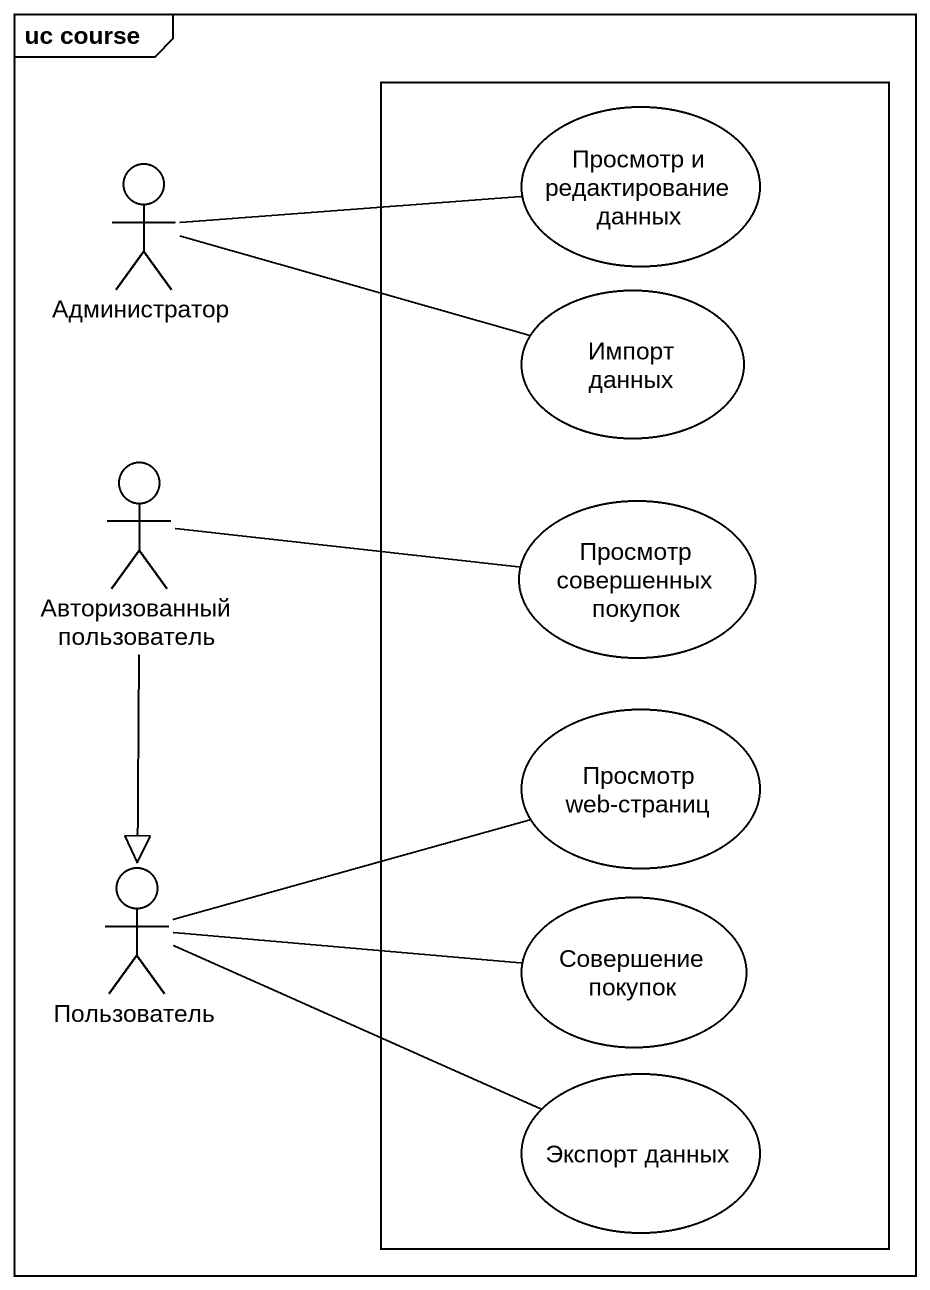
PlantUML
@startuml
mainframe uc course
rectangle " " as rectangle1 {
  usecase "Просмотр и редактирование данных" as Просмотр_и_редактирование
  usecase "Импорт данных" as Импорт_данных
  usecase "Просмотр совершенных покупок" as Просмотр_совершенных_покупок
  usecase "Просмотр web-страниц" as Просмотр_web_страниц
  usecase "Совершение покупок" as Совершение_покупок
  usecase "Экспорт данных" as Экспорт_данных
}
actor Администратор
actor "Авторизованный пользователь" as Авторизованный_пользователь
actor Пользователь
Администратор -right- Просмотр_и_редактирование
Администратор -right- Импорт_данных
Авторизованный_пользователь -right- Просмотр_совершенных_покупок
Авторизованный_пользователь --|> Пользователь
Пользователь -right- Просмотр_web_страниц
Пользователь -right- Совершение_покупок
Пользователь -right- Экспорт_данных
@enduml
